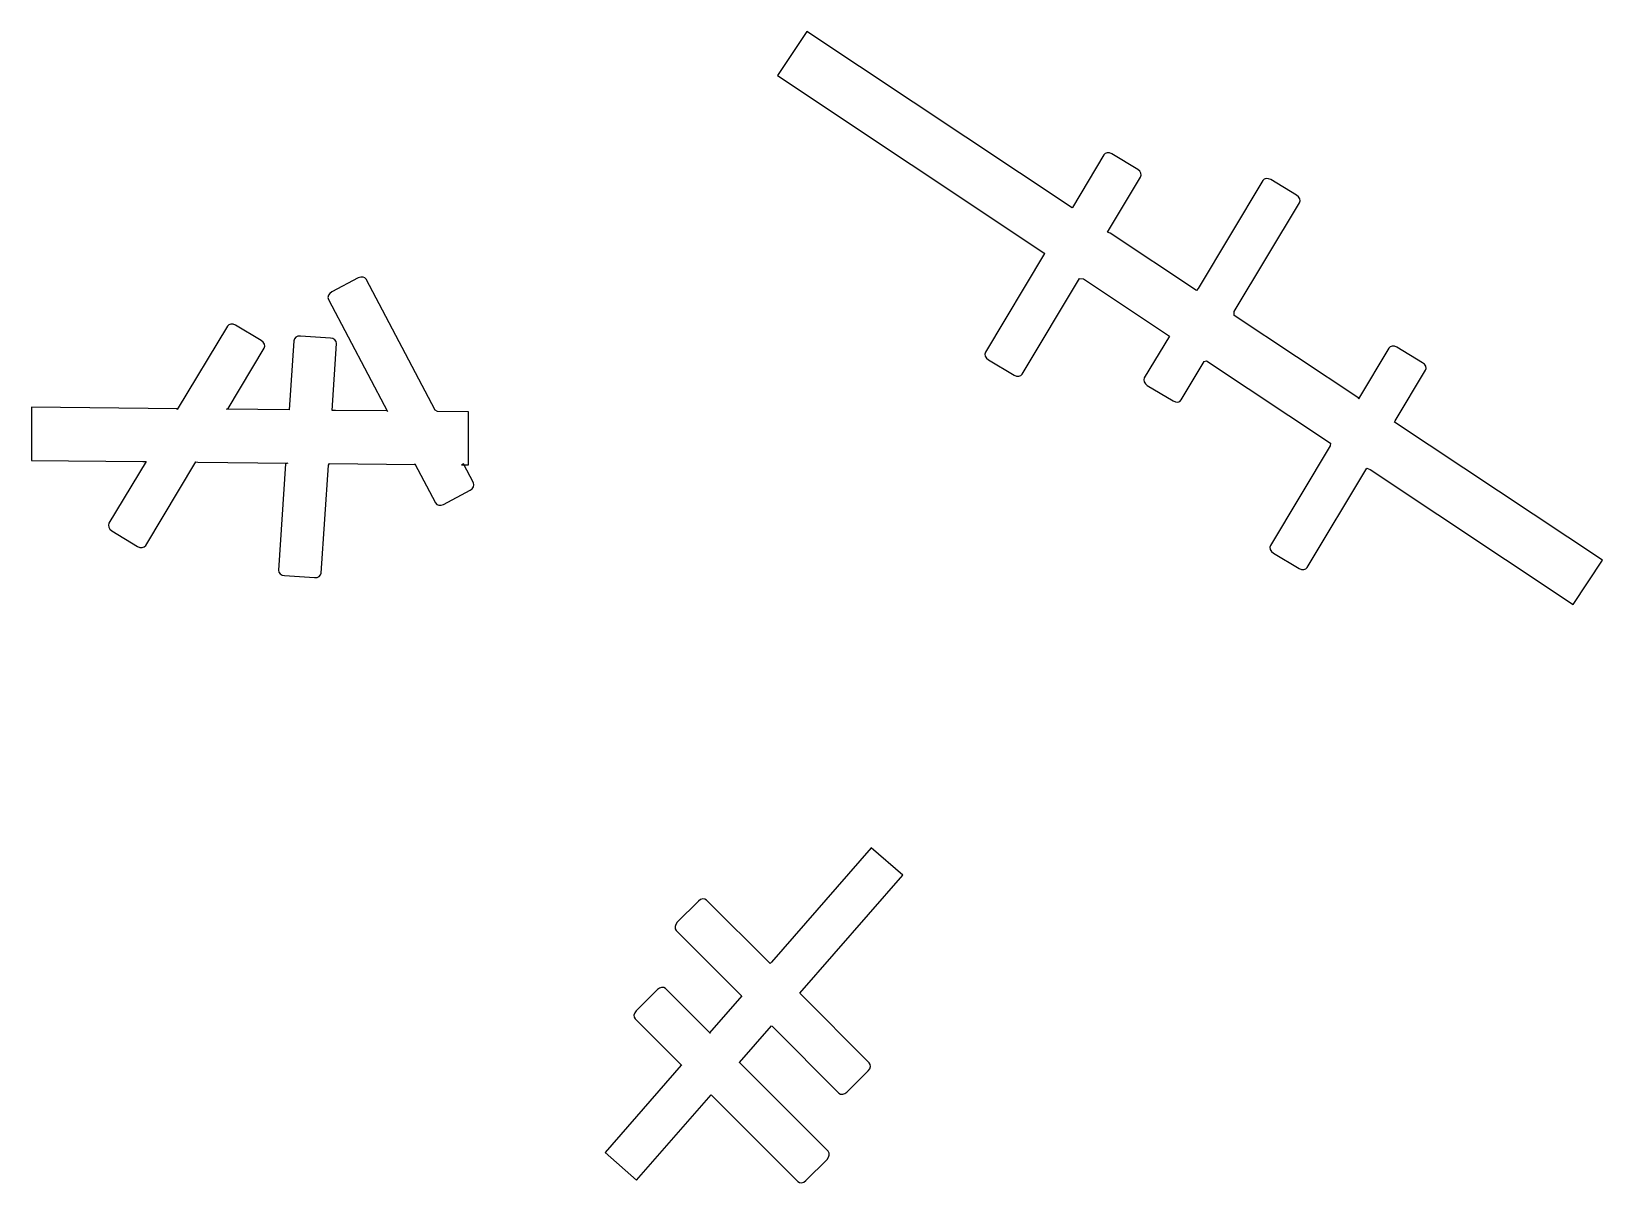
# Model space of a CAD drawing. Header units: centimetres. Extents: x -6.5 to 6.5, y -4.8 to 4.8.
import ezdxf

# ---------------------------------------------------------------- set-up
doc = ezdxf.new("R2010")
doc.units = ezdxf.units.CM
doc.header["$MEASUREMENT"] = 0
doc.layers.add('Camada 1', color=7, linetype='Continuous')

msp = doc.modelspace()

# ---------------------------------------------------------------- linework, layer by layer
at = {"layer": 'Camada 1'}
for points, knots in [([(2.10992, 3.30166), (2.10992, 3.30166), (2.37011, 3.7347), (2.37011, 3.7347), (2.37011, 3.7347), (2.3817, 3.75412), (2.41202, 3.75806), (2.43713, 3.74282), (2.43713, 3.74282), (2.43713, 3.74282), (2.64983, 3.61484), (2.64983, 3.61484), (2.64983, 3.61484), (2.67497, 3.59994), (2.68589, 3.57169), (2.67409, 3.55211), (2.67409, 3.55211), (2.67409, 3.55211), (2.40101, 3.09756), (2.40101, 3.09756), (2.40101, 3.09756), (2.40101, 3.09756), (2.42337, 3.08854), (2.42337, 3.08854), (2.42337, 3.08854), (2.42337, 3.08854), (3.13547, 2.61544), (3.13547, 2.61544), (3.13547, 2.61544), (3.13547, 2.61544), (3.14857, 2.6328), (3.14857, 2.6328), (3.14857, 2.6328), (3.14857, 2.6328), (3.68298, 3.52233), (3.68298, 3.52233), (3.68298, 3.52233), (3.69457, 3.54188), (3.7246, 3.54535), (3.74973, 3.53048), (3.74973, 3.53048), (3.74973, 3.53048), (3.96248, 3.40261), (3.96248, 3.40261), (3.96248, 3.40261), (3.98762, 3.38771), (3.99875, 3.3593), (3.98717, 3.33988), (3.98717, 3.33988), (3.98717, 3.33988), (3.44663, 2.44032), (3.44663, 2.44032), (3.44663, 2.44032), (3.44663, 2.44032), (3.44679, 2.4086), (3.44679, 2.4086), (3.44679, 2.4086), (3.44679, 2.4086), (4.47597, 1.72489), (4.47597, 1.72489), (4.47597, 1.72489), (4.47597, 1.72489), (4.47338, 1.72055), (4.47338, 1.72055), (4.47338, 1.72055), (4.47338, 1.72055), (4.72465, 2.13862), (4.72465, 2.13862), (4.72465, 2.13862), (4.73627, 2.1582), (4.7663, 2.16204), (4.79125, 2.14677), (4.79125, 2.14677), (4.79125, 2.14677), (5.00392, 2.0189), (5.00392, 2.0189), (5.00392, 2.0189), (5.02906, 2.004), (5.04006, 1.97559), (5.02837, 1.95617), (5.02837, 1.95617), (5.02837, 1.95617), (4.77805, 1.53958), (4.77805, 1.53958), (4.77805, 1.53958), (4.77805, 1.53958), (4.77106, 1.52884), (4.77106, 1.52884), (4.77106, 1.52884), (4.77106, 1.52884), (6.4904, 0.38661), (6.4904, 0.38661), (6.4904, 0.38661), (6.4904, 0.38661), (6.24767, 0.02122), (6.24767, 0.02122), (6.24767, 0.02122), (6.24767, 0.02122), (4.57024, 1.13575), (4.57024, 1.13575), (4.57024, 1.13575), (4.57024, 1.13575), (4.54333, 1.14898), (4.54333, 1.14898), (4.54333, 1.14898), (4.54333, 1.14898), (4.0497, 0.32748), (4.0497, 0.32748), (4.0497, 0.32748), (4.03808, 0.30795), (4.00805, 0.30446), (3.98318, 0.31933), (3.98318, 0.31933), (3.98318, 0.31933), (3.77022, 0.44686), (3.77022, 0.44686), (3.77022, 0.44686), (3.7453, 0.46213), (3.73437, 0.49049), (3.74598, 0.50994), (3.74598, 0.50994), (3.74598, 0.50994), (4.24057, 1.33311), (4.24057, 1.33311), (4.24057, 1.33311), (4.24057, 1.33311), (4.24308, 1.35306), (4.24308, 1.35306), (4.24308, 1.35306), (4.24308, 1.35306), (3.21708, 2.03473), (3.21708, 2.03473), (3.21708, 2.03473), (3.21708, 2.03473), (3.19962, 2.02931), (3.19962, 2.02931), (3.19962, 2.02931), (3.19962, 2.02931), (3.00827, 1.71088), (3.00827, 1.71088), (3.00827, 1.71088), (2.9966, 1.69133), (2.96657, 1.68786), (2.94144, 1.70307), (2.94144, 1.70307), (2.94144, 1.70307), (2.72877, 1.8306), (2.72877, 1.8306), (2.72877, 1.8306), (2.70385, 1.84584), (2.69271, 1.87391), (2.7043, 1.89333), (2.7043, 1.89333), (2.7043, 1.89333), (2.91128, 2.23779), (2.91128, 2.23779), (2.91128, 2.23779), (2.91128, 2.23779), (2.91147, 2.23777), (2.91147, 2.23777), (2.91147, 2.23777), (2.91147, 2.23777), (2.20046, 2.71018), (2.20046, 2.71018), (2.20046, 2.71018), (2.20046, 2.71018), (2.17003, 2.71298), (2.17003, 2.71298), (2.17003, 2.71298), (2.17003, 2.71298), (1.69561, 1.92341), (1.69561, 1.92341), (1.69561, 1.92341), (1.68399, 1.90399), (1.65378, 1.90005), (1.62864, 1.91529), (1.62864, 1.91529), (1.62864, 1.91529), (1.41589, 2.04293), (1.41589, 2.04293), (1.41589, 2.04293), (1.39075, 2.05817), (1.37962, 2.08608), (1.39142, 2.10601), (1.39142, 2.10601), (1.39142, 2.10601), (1.8805, 2.91984), (1.8805, 2.91984), (1.8805, 2.91984), (1.8805, 2.91984), (1.88209, 2.92172), (1.88209, 2.92172), (1.88209, 2.92172), (1.88209, 2.92172), (-0.32684, 4.38936), (-0.32684, 4.38936), (-0.32684, 4.38936), (-0.32684, 4.38936), (-0.08432, 4.75443), (-0.08432, 4.75443), (-0.08432, 4.75443), (-0.08432, 4.75443), (2.10791, 3.29808), (2.10791, 3.29808), (2.10791, 3.29808), (2.10791, 3.29808), (2.10992, 3.30166), (2.10992, 3.30166)], [0, 0, 0, 0, 0.01886792, 0.01886792, 0.01886792, 0.01886792, 0.03773585, 0.03773585, 0.03773585, 0.03773585, 0.05660377, 0.05660377, 0.05660377, 0.05660377, 0.0754717, 0.0754717, 0.0754717, 0.0754717, 0.09433962, 0.09433962, 0.09433962, 0.09433962, 0.11320755, 0.11320755, 0.11320755, 0.11320755, 0.13207547, 0.13207547, 0.13207547, 0.13207547, 0.1509434, 0.1509434, 0.1509434, 0.1509434, 0.16981132, 0.16981132, 0.16981132, 0.16981132, 0.18867925, 0.18867925, 0.18867925, 0.18867925, 0.20754717, 0.20754717, 0.20754717, 0.20754717, 0.22641509, 0.22641509, 0.22641509, 0.22641509, 0.24528302, 0.24528302, 0.24528302, 0.24528302, 0.26415094, 0.26415094, 0.26415094, 0.26415094, 0.28301887, 0.28301887, 0.28301887, 0.28301887, 0.30188679, 0.30188679, 0.30188679, 0.30188679, 0.32075472, 0.32075472, 0.32075472, 0.32075472, 0.33962264, 0.33962264, 0.33962264, 0.33962264, 0.35849057, 0.35849057, 0.35849057, 0.35849057, 0.37735849, 0.37735849, 0.37735849, 0.37735849, 0.39622642, 0.39622642, 0.39622642, 0.39622642, 0.41509434, 0.41509434, 0.41509434, 0.41509434, 0.43396226, 0.43396226, 0.43396226, 0.43396226, 0.45283019, 0.45283019, 0.45283019, 0.45283019, 0.47169811, 0.47169811, 0.47169811, 0.47169811, 0.49056604, 0.49056604, 0.49056604, 0.49056604, 0.50943396, 0.50943396, 0.50943396, 0.50943396, 0.52830189, 0.52830189, 0.52830189, 0.52830189, 0.54716981, 0.54716981, 0.54716981, 0.54716981, 0.56603774, 0.56603774, 0.56603774, 0.56603774, 0.58490566, 0.58490566, 0.58490566, 0.58490566, 0.60377358, 0.60377358, 0.60377358, 0.60377358, 0.62264151, 0.62264151, 0.62264151, 0.62264151, 0.64150943, 0.64150943, 0.64150943, 0.64150943, 0.66037736, 0.66037736, 0.66037736, 0.66037736, 0.67924528, 0.67924528, 0.67924528, 0.67924528, 0.69811321, 0.69811321, 0.69811321, 0.69811321, 0.71698113, 0.71698113, 0.71698113, 0.71698113, 0.73584906, 0.73584906, 0.73584906, 0.73584906, 0.75471698, 0.75471698, 0.75471698, 0.75471698, 0.77358491, 0.77358491, 0.77358491, 0.77358491, 0.79245283, 0.79245283, 0.79245283, 0.79245283, 0.81132075, 0.81132075, 0.81132075, 0.81132075, 0.83018868, 0.83018868, 0.83018868, 0.83018868, 0.8490566, 0.8490566, 0.8490566, 0.8490566, 0.86792453, 0.86792453, 0.86792453, 0.86792453, 0.88679245, 0.88679245, 0.88679245, 0.88679245, 0.90566038, 0.90566038, 0.90566038, 0.90566038, 0.9245283, 0.9245283, 0.9245283, 0.9245283, 0.94339623, 0.94339623, 0.94339623, 0.94339623, 0.96226415, 0.96226415, 0.96226415, 0.96226415, 1, 1, 1, 1]), ([(-5.56895, 1.20229), (-5.56895, 1.20229), (-6.49041, 1.21179), (-6.49041, 1.21179), (-6.49041, 1.21179), (-6.49041, 1.21179), (-6.48935, 1.6506), (-6.48935, 1.6506), (-6.48935, 1.6506), (-6.48935, 1.6506), (-5.28497, 1.63816), (-5.28497, 1.63816), (-5.28497, 1.63816), (-5.28497, 1.63816), (-5.28494, 1.63221), (-5.28494, 1.63221), (-5.28494, 1.63221), (-5.28494, 1.63221), (-4.87129, 2.32084), (-4.87129, 2.32084), (-4.87129, 2.32084), (-4.85967, 2.34066), (-4.82951, 2.34426), (-4.80438, 2.32899), (-4.80438, 2.32899), (-4.80438, 2.32899), (-4.59165, 2.20098), (-4.59165, 2.20098), (-4.59165, 2.20098), (-4.56651, 2.18611), (-4.55559, 2.15783), (-4.56723, 2.13827), (-4.56723, 2.13827), (-4.56723, 2.13827), (-4.86568, 1.64162), (-4.86568, 1.64162), (-4.86568, 1.64162), (-4.86568, 1.64162), (-4.87949, 1.63397), (-4.87949, 1.63397), (-4.87949, 1.63397), (-4.87949, 1.63397), (-4.36114, 1.6286), (-4.36114, 1.6286), (-4.36114, 1.6286), (-4.36114, 1.6286), (-4.32296, 2.20063), (-4.32296, 2.20063), (-4.32296, 2.20063), (-4.32153, 2.2233), (-4.2964, 2.24032), (-4.26732, 2.23857), (-4.26732, 2.23857), (-4.26732, 2.23857), (-4.01959, 2.22193), (-4.01959, 2.22193), (-4.01959, 2.22193), (-3.99049, 2.21981), (-3.96778, 2.19992), (-3.96932, 2.17687), (-3.96932, 2.17687), (-3.96932, 2.17687), (-4.0062, 1.62421), (-4.0062, 1.62421), (-4.0062, 1.62421), (-4.0062, 1.62421), (-3.97905, 1.62469), (-3.97905, 1.62469), (-3.97905, 1.62469), (-3.97905, 1.62469), (-3.54908, 1.62024), (-3.54908, 1.62024), (-3.54908, 1.62024), (-3.54908, 1.62024), (-3.54908, 1.61535), (-3.54908, 1.61535), (-3.54908, 1.61535), (-3.54908, 1.61535), (-4.03728, 2.54198), (-4.03728, 2.54198), (-4.03728, 2.54198), (-4.04802, 2.56222), (-4.03519, 2.58958), (-4.00937, 2.60328), (-4.00937, 2.60328), (-4.00937, 2.60328), (-3.78955, 2.71885), (-3.78955, 2.71885), (-3.78955, 2.71885), (-3.76407, 2.73266), (-3.73393, 2.72734), (-3.7237, 2.70721), (-3.7237, 2.70721), (-3.7237, 2.70721), (-3.15458, 1.62705), (-3.15458, 1.62705), (-3.15458, 1.62705), (-3.15458, 1.62705), (-3.13429, 1.61599), (-3.13429, 1.61599), (-3.13429, 1.61599), (-3.13429, 1.61599), (-2.87899, 1.61334), (-2.87899, 1.61334), (-2.87899, 1.61334), (-2.87899, 1.61334), (-2.87981, 1.17455), (-2.87981, 1.17455), (-2.87981, 1.17455), (-2.87981, 1.17455), (-2.93609, 1.17511), (-2.93609, 1.17511), (-2.93609, 1.17511), (-2.93609, 1.17511), (-2.92117, 1.18395), (-2.92117, 1.18395), (-2.92117, 1.18395), (-2.92117, 1.18395), (-2.83796, 1.02605), (-2.83796, 1.02605), (-2.83796, 1.02605), (-2.82735, 1.00581), (-2.83968, 0.97824), (-2.86564, 0.96472), (-2.86564, 0.96472), (-2.86564, 0.96472), (-3.08532, 0.84883), (-3.08532, 0.84883), (-3.08532, 0.84883), (-3.11125, 0.83531), (-3.14096, 0.84068), (-3.15165, 0.86092), (-3.15165, 0.86092), (-3.15165, 0.86092), (-3.32164, 1.18361), (-3.32164, 1.18361), (-3.32164, 1.18361), (-3.32164, 1.18361), (-3.32167, 1.17911), (-3.32167, 1.17911), (-3.32167, 1.17911), (-3.32167, 1.17911), (-4.02636, 1.18633), (-4.02636, 1.18633), (-4.02636, 1.18633), (-4.02636, 1.18633), (-4.03641, 1.17196), (-4.03641, 1.17196), (-4.03641, 1.17196), (-4.03641, 1.17196), (-4.09586, 0.2814), (-4.09586, 0.2814), (-4.09586, 0.2814), (-4.09726, 0.25835), (-4.12237, 0.24124), (-4.15185, 0.24346), (-4.15185, 0.24346), (-4.15185, 0.24346), (-4.39926, 0.2601), (-4.39926, 0.2601), (-4.39926, 0.2601), (-4.42866, 0.26187), (-4.45101, 0.28211), (-4.44964, 0.30479), (-4.44964, 0.30479), (-4.44964, 0.30479), (-4.3909, 1.18442), (-4.3909, 1.18442), (-4.3909, 1.18442), (-4.3909, 1.18442), (-4.37082, 1.18984), (-4.37082, 1.18984), (-4.37082, 1.18984), (-4.37082, 1.18984), (-5.1162, 1.19757), (-5.1162, 1.19757), (-5.1162, 1.19757), (-5.1162, 1.19757), (-5.1316, 1.1991), (-5.1316, 1.1991), (-5.1316, 1.1991), (-5.1316, 1.1991), (-5.54585, 0.50964), (-5.54585, 0.50964), (-5.54585, 0.50964), (-5.55749, 0.49022), (-5.58763, 0.48657), (-5.61279, 0.50149), (-5.61279, 0.50149), (-5.61279, 0.50149), (-5.82552, 0.62913), (-5.82552, 0.62913), (-5.82552, 0.62913), (-5.85066, 0.6444), (-5.86134, 0.67268), (-5.8496, 0.69221), (-5.8496, 0.69221), (-5.8496, 0.69221), (-5.54258, 1.20331), (-5.54258, 1.20331), (-5.54258, 1.20331), (-5.54258, 1.20331), (-5.56895, 1.20229), (-5.56895, 1.20229)], [0, 0, 0, 0, 0.01923077, 0.01923077, 0.01923077, 0.01923077, 0.03846154, 0.03846154, 0.03846154, 0.03846154, 0.05769231, 0.05769231, 0.05769231, 0.05769231, 0.07692308, 0.07692308, 0.07692308, 0.07692308, 0.09615385, 0.09615385, 0.09615385, 0.09615385, 0.11538462, 0.11538462, 0.11538462, 0.11538462, 0.13461538, 0.13461538, 0.13461538, 0.13461538, 0.15384615, 0.15384615, 0.15384615, 0.15384615, 0.17307692, 0.17307692, 0.17307692, 0.17307692, 0.19230769, 0.19230769, 0.19230769, 0.19230769, 0.21153846, 0.21153846, 0.21153846, 0.21153846, 0.23076923, 0.23076923, 0.23076923, 0.23076923, 0.25, 0.25, 0.25, 0.25, 0.26923077, 0.26923077, 0.26923077, 0.26923077, 0.28846154, 0.28846154, 0.28846154, 0.28846154, 0.30769231, 0.30769231, 0.30769231, 0.30769231, 0.32692308, 0.32692308, 0.32692308, 0.32692308, 0.34615385, 0.34615385, 0.34615385, 0.34615385, 0.36538462, 0.36538462, 0.36538462, 0.36538462, 0.38461538, 0.38461538, 0.38461538, 0.38461538, 0.40384615, 0.40384615, 0.40384615, 0.40384615, 0.42307692, 0.42307692, 0.42307692, 0.42307692, 0.44230769, 0.44230769, 0.44230769, 0.44230769, 0.46153846, 0.46153846, 0.46153846, 0.46153846, 0.48076923, 0.48076923, 0.48076923, 0.48076923, 0.5, 0.5, 0.5, 0.5, 0.51923077, 0.51923077, 0.51923077, 0.51923077, 0.53846154, 0.53846154, 0.53846154, 0.53846154, 0.55769231, 0.55769231, 0.55769231, 0.55769231, 0.57692308, 0.57692308, 0.57692308, 0.57692308, 0.59615385, 0.59615385, 0.59615385, 0.59615385, 0.61538462, 0.61538462, 0.61538462, 0.61538462, 0.63461538, 0.63461538, 0.63461538, 0.63461538, 0.65384615, 0.65384615, 0.65384615, 0.65384615, 0.67307692, 0.67307692, 0.67307692, 0.67307692, 0.69230769, 0.69230769, 0.69230769, 0.69230769, 0.71153846, 0.71153846, 0.71153846, 0.71153846, 0.73076923, 0.73076923, 0.73076923, 0.73076923, 0.75, 0.75, 0.75, 0.75, 0.76923077, 0.76923077, 0.76923077, 0.76923077, 0.78846154, 0.78846154, 0.78846154, 0.78846154, 0.80769231, 0.80769231, 0.80769231, 0.80769231, 0.82692308, 0.82692308, 0.82692308, 0.82692308, 0.84615385, 0.84615385, 0.84615385, 0.84615385, 0.86538462, 0.86538462, 0.86538462, 0.86538462, 0.88461538, 0.88461538, 0.88461538, 0.88461538, 0.90384615, 0.90384615, 0.90384615, 0.90384615, 0.92307692, 0.92307692, 0.92307692, 0.92307692, 0.94230769, 0.94230769, 0.94230769, 0.94230769, 0.96153846, 0.96153846, 0.96153846, 0.96153846, 1, 1, 1, 1]), ([(-1.1171, -3.78616), (-1.1171, -3.78616), (-1.5026, -3.40077), (-1.5026, -3.40077), (-1.5026, -3.40077), (-1.51853, -3.38484), (-1.51469, -3.35468), (-1.49408, -3.33423), (-1.49408, -3.33423), (-1.49408, -3.33423), (-1.31874, -3.15873), (-1.31874, -3.15873), (-1.31874, -3.15873), (-1.29816, -3.13777), (-1.26802, -3.13431), (-1.25172, -3.15024), (-1.25172, -3.15024), (-1.25172, -3.15024), (-0.88321, -3.51875), (-0.88321, -3.51875), (-0.88321, -3.51875), (-0.88321, -3.51875), (-0.88715, -3.51552), (-0.88715, -3.51552), (-0.88715, -3.51552), (-0.88715, -3.51552), (-0.62127, -3.21109), (-0.62127, -3.21109), (-0.62127, -3.21109), (-0.62127, -3.21109), (-0.62378, -3.20889), (-0.62378, -3.20889), (-0.62378, -3.20889), (-0.62378, -3.20889), (-1.16303, -2.66964), (-1.16303, -2.66964), (-1.16303, -2.66964), (-1.17901, -2.65371), (-1.17549, -2.62355), (-1.15454, -2.60296), (-1.15454, -2.60296), (-1.15454, -2.60296), (-0.97917, -2.42746), (-0.97917, -2.42746), (-0.97917, -2.42746), (-0.95859, -2.40653), (-0.92845, -2.40304), (-0.91249, -2.41897), (-0.91249, -2.41897), (-0.91249, -2.41897), (-0.38819, -2.94314), (-0.38819, -2.94314), (-0.38819, -2.94314), (-0.38819, -2.94314), (-0.3766, -2.931), (-0.3766, -2.931), (-0.3766, -2.931), (-0.3766, -2.931), (0.44821, -1.98657), (0.44821, -1.98657), (0.44821, -1.98657), (0.44821, -1.98657), (0.70909, -2.21419), (0.70909, -2.21419), (0.70909, -2.21419), (0.70909, -2.21419), (-0.14245, -3.18929), (-0.14245, -3.18929), (-0.14245, -3.18929), (-0.14245, -3.18929), (-0.13986, -3.19149), (-0.13986, -3.19149), (-0.13986, -3.19149), (-0.13986, -3.19149), (0.43119, -3.76238), (0.43119, -3.76238), (0.43119, -3.76238), (0.44749, -3.77868), (0.44365, -3.80881), (0.42307, -3.8294), (0.42307, -3.8294), (0.42307, -3.8294), (0.24757, -4.00477), (0.24757, -4.00477), (0.24757, -4.00477), (0.22675, -4.02535), (0.19696, -4.02935), (0.18066, -4.01337), (0.18066, -4.01337), (0.18066, -4.01337), (-0.37145, -3.46126), (-0.37145, -3.46126), (-0.37145, -3.46126), (-0.37145, -3.46126), (-0.37632, -3.45708), (-0.37632, -3.45708), (-0.37632, -3.45708), (-0.37632, -3.45708), (-0.64125, -3.76042), (-0.64125, -3.76042), (-0.64125, -3.76042), (-0.64125, -3.76042), (-0.64374, -3.75828), (-0.64374, -3.75828), (-0.64374, -3.75828), (-0.64374, -3.75828), (0.09193, -4.49395), (0.09193, -4.49395), (0.09193, -4.49395), (0.10791, -4.50993), (0.10405, -4.54004), (0.08344, -4.56055), (0.08344, -4.56055), (0.08344, -4.56055), (-0.09201, -4.736), (-0.09201, -4.736), (-0.09201, -4.736), (-0.11249, -4.75698), (-0.14265, -4.76047), (-0.15858, -4.74452), (-0.15858, -4.74452), (-0.15858, -4.74452), (-0.86467, -4.03861), (-0.86467, -4.03861), (-0.86467, -4.03861), (-0.86467, -4.03861), (-0.87562, -4.02874), (-0.87562, -4.02874), (-0.87562, -4.02874), (-0.87562, -4.02874), (-1.49027, -4.73253), (-1.49027, -4.73253), (-1.49027, -4.73253), (-1.49027, -4.73253), (-1.75118, -4.50491), (-1.75118, -4.50491), (-1.75118, -4.50491), (-1.75118, -4.50491), (-1.12097, -3.78334), (-1.12097, -3.78334), (-1.12097, -3.78334), (-1.12097, -3.78334), (-1.1171, -3.78616), (-1.1171, -3.78616)], [0, 0, 0, 0, 0.02702703, 0.02702703, 0.02702703, 0.02702703, 0.05405405, 0.05405405, 0.05405405, 0.05405405, 0.08108108, 0.08108108, 0.08108108, 0.08108108, 0.10810811, 0.10810811, 0.10810811, 0.10810811, 0.13513514, 0.13513514, 0.13513514, 0.13513514, 0.16216216, 0.16216216, 0.16216216, 0.16216216, 0.18918919, 0.18918919, 0.18918919, 0.18918919, 0.21621622, 0.21621622, 0.21621622, 0.21621622, 0.24324324, 0.24324324, 0.24324324, 0.24324324, 0.27027027, 0.27027027, 0.27027027, 0.27027027, 0.2972973, 0.2972973, 0.2972973, 0.2972973, 0.32432432, 0.32432432, 0.32432432, 0.32432432, 0.35135135, 0.35135135, 0.35135135, 0.35135135, 0.37837838, 0.37837838, 0.37837838, 0.37837838, 0.40540541, 0.40540541, 0.40540541, 0.40540541, 0.43243243, 0.43243243, 0.43243243, 0.43243243, 0.45945946, 0.45945946, 0.45945946, 0.45945946, 0.48648649, 0.48648649, 0.48648649, 0.48648649, 0.51351351, 0.51351351, 0.51351351, 0.51351351, 0.54054054, 0.54054054, 0.54054054, 0.54054054, 0.56756757, 0.56756757, 0.56756757, 0.56756757, 0.59459459, 0.59459459, 0.59459459, 0.59459459, 0.62162162, 0.62162162, 0.62162162, 0.62162162, 0.64864865, 0.64864865, 0.64864865, 0.64864865, 0.67567568, 0.67567568, 0.67567568, 0.67567568, 0.7027027, 0.7027027, 0.7027027, 0.7027027, 0.72972973, 0.72972973, 0.72972973, 0.72972973, 0.75675676, 0.75675676, 0.75675676, 0.75675676, 0.78378378, 0.78378378, 0.78378378, 0.78378378, 0.81081081, 0.81081081, 0.81081081, 0.81081081, 0.83783784, 0.83783784, 0.83783784, 0.83783784, 0.86486486, 0.86486486, 0.86486486, 0.86486486, 0.89189189, 0.89189189, 0.89189189, 0.89189189, 0.91891892, 0.91891892, 0.91891892, 0.91891892, 0.94594595, 0.94594595, 0.94594595, 0.94594595, 1, 1, 1, 1])]:
    msp.add_open_spline(points, degree=3, knots=knots, dxfattribs=at)

doc.saveas('drawing.dxf')
